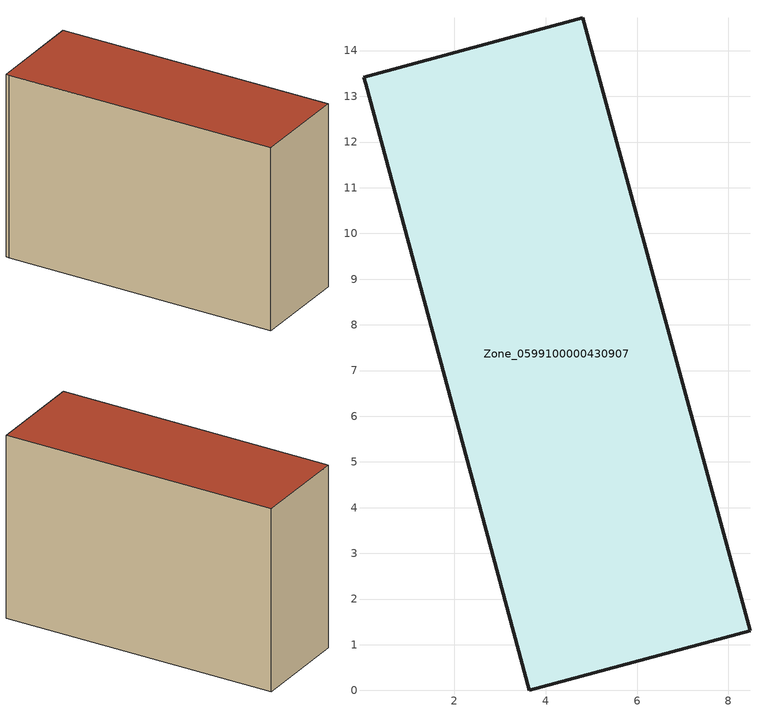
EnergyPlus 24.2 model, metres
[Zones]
Zone_0599100000430907
 floor ground (C_G): 0.01,13.42 4.82,14.72 8.47,1.31 3.65,0 0.06,13.27 z0
 wall outside (C_F): 8.47,1.31 4.82,14.72 0.01,13.42 0.06,13.27 3.65,0 8.47,1.31 z0:9.26
 roof outside (C_R): 4.82,14.72 0.01,13.42 0.06,13.27 3.65,0 8.47,1.31 z9.26
[BUILDING]
Pand.0599100000430907: North Axis=0; Terrain=City; Loads Convergence Tolerance Value=0.04; Temperature Convergence Tolerance Value=0.4; Solar Distribution=FullExterior; Maximum Number of Warmup Days=25; Minimum Number of Warmup Days=1
[Site:Location]
Rotterdam.The.Hague.AP_ZH_NLD Design_Conditions: Latitude=51.96; Longitude=4.45; Time Zone=1; Elevation=-4.5
[SITE:GROUNDTEMPERATURE:BUILDINGSURFACE]
18, 18, 18, 18, 18, 18, 18, 18, 18, 18, 18, 18
[MATERIAL] Thermal Absorptance=0.9; Solar Absorptance=0.7; Visible Absorptance=0.7
Name | Roughness | Thickness | Conductivity | Density | Specific Heat
G.TC.2006-2014 | MediumSmooth | 0.15 | 0.06 | 540 | 1210
F.TC.2006-2014 | Rough | 0.3 | 0.12 | 1920 | 840
R.TC.2006-2014 | MediumRough | 0.2 | 0.08 | 1500 | 1000
[CONSTRUCTION]
C_G: G.TC.2006-2014
C_F: F.TC.2006-2014
C_R: R.TC.2006-2014
[ZONE]
Zone_0599100000430907: Type=1; Multiplier=1; Ceiling Height=Autocalculate; Volume=Autocalculate; Floor Area=autocalculate; Part of Total Floor Area=Yes
[ZONEINFILTRATION:DESIGNFLOWRATE]
Infil_Zone_0599100000430907: Zone or ZoneList or Space or SpaceList=Zone_0599100000430907; Schedule=AlwaysOn; Design Flow Rate Calculation Method=Flow/Area; Flow Rate per Floor Area=0.0015; Constant Term Coefficient=1; Temperature Term Coefficient=0; Velocity Term Coefficient=0; Velocity Squared Term Coefficient=0
[HVACTEMPLATE:ZONE:IDEALLOADSAIRSYSTEM]
Zone_0599100000430907: Maximum Heating Supply Air Temperature=50; Minimum Cooling Supply Air Temperature=13; Maximum Heating Supply Air Humidity Ratio=0.0156; Minimum Cooling Supply Air Humidity Ratio=0.0077; Heating Limit=NoLimit; Cooling Limit=NoLimit; Dehumidification Control Type=ConstantSensibleHeatRatio; Cooling Sensible Heat Ratio=0.7; Dehumidification Setpoint=60; Humidification Control Type=None; Humidification Setpoint=30; Outdoor Air Method=None; Outdoor Air Flow Rate per Person=0.00944; Outdoor Air Flow Rate per Zone Floor Area=0; Outdoor Air Flow Rate per Zone=0; Demand Controlled Ventilation Type=None; Outdoor Air Economizer Type=NoEconomizer; Heat Recovery Type=None; Sensible Heat Recovery Effectiveness=0.7; Latent Heat Recovery Effectiveness=0.65
[ZONECONTROL:THERMOSTAT]
ThermostatControl_Zone_0599100000430907: Zone or ZoneList=Zone_0599100000430907; Control Type Schedule=DualSetpointControlType; Control 1=Thermostat_Zone_0599100000430907; Temperature Difference Between Cutout And Setpoint=0
[THERMOSTATSETPOINT:DUALSETPOINT]
Thermostat_Zone_0599100000430907: Heating Setpoint Temperature Schedule=HeatingSetpoint_Zone_0599100000430907; Cooling Setpoint Temperature Schedule=CoolingSetpoint_Zone_0599100000430907
[SCHEDULE:COMPACT]
HeatingSetpoint_Zone_0599100000430907: Through: 12/31, For: AllDays, Until: 24:00, 21
CoolingSetpoint_Zone_0599100000430907: Through: 12/31, For: AllDays, Until: 24:00, 24
DualSetpointControlType: Through: 12/31, For: AllDays, Until: 24:00, 4
AlwaysOn: Through: 12/31, For: AllDays, Until: 24:00, 1
